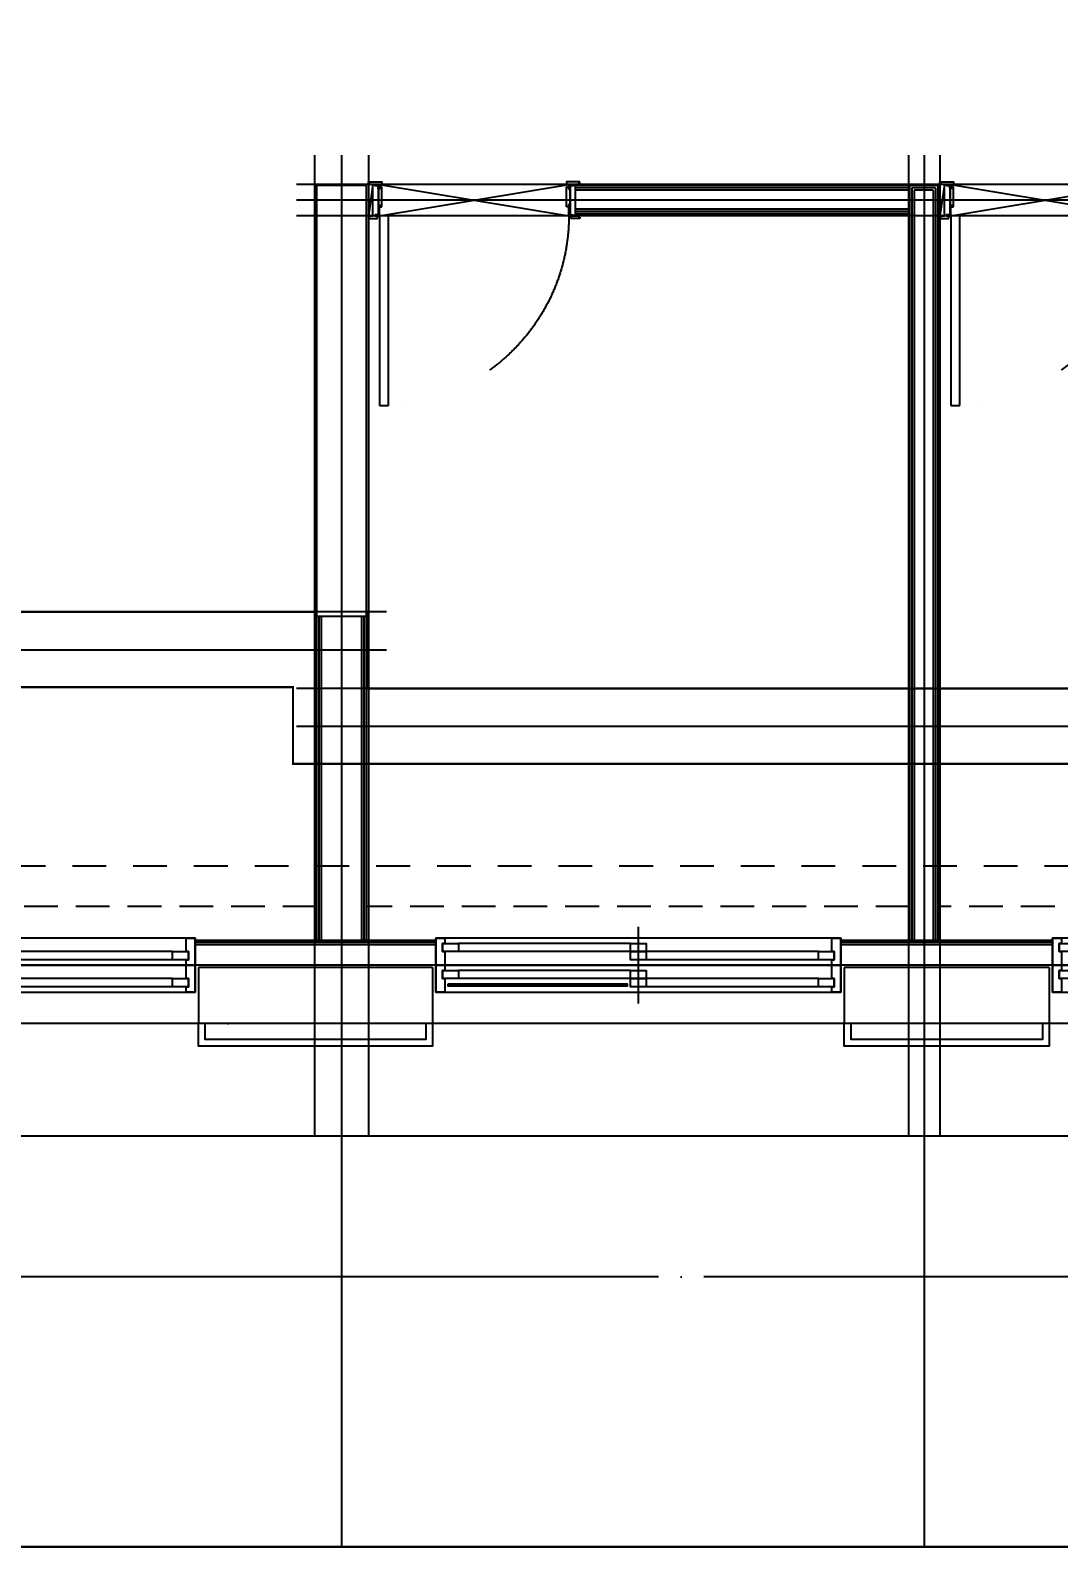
# Model space of a CAD drawing. Header units: millimetres. Extents: x 7294529 to 7346664, y 234399 to 276449.
# Drawn here: x 7325677 to 7330247, y 241999 to 248739 of the extents above; entities that cross this region are included whole.
import ezdxf
from ezdxf.xclip import XClip

# ---------------------------------------------------------------- set-up
doc = ezdxf.new("R2010")
doc.units = ezdxf.units.MM
doc.header["$LTSCALE"] = 100
doc.header["$XCLIPFRAME"] = 2
for name, pattern in [('CEN', [62, 60, -1, 0, -1]), ('ST-DASH', [2.7, 1.5, -1.2]), ('U-59C-EX$0$CEN', [62, 60, -1, 0, -1]), ('U-59C-EX$0$DASHDOTX2', [2, 1, -0.5, 0, -0.5]), ('U-59C-EX$0$HID', [2.3, 1.5, -0.8])]:
    doc.linetypes.add(name, pattern=pattern)
doc.layers.get('Defpoints').update_dxf_attribs({"color": 149})
for name, color, linetype in [('AA-BORD-XREF', 15, 'Continuous'), ('BP', 7, 'Continuous'), ('CEN', 1, 'CEN'), ('DIM', 7, 'Continuous'), ('U-59C-EX$0$A-커텐박스', 11, 'U-59C-EX$0$HID'), ('U-59C-EX$0$C-DOOR', 1, 'Continuous'), ('U-59C-EX$0$CEN', 1, 'U-59C-EX$0$CEN'), ('U-59C-EX$0$CON', 2, 'Continuous'), ('U-59C-EX$0$DOR', 4, 'Continuous'), ('U-59C-EX$0$FIN', 5, 'Continuous'), ('U-59C-EX$0$INSUL_line', 8, 'Continuous'), ('U-59C-EX$0$WIN', 4, 'Continuous'), ('U-59C-EX$0$발코니 입면선', 4, 'Continuous'), ('U-59C-EX$0$확장전', 4, 'U-59C-EX$0$HID'), ('결로방지', 4, 'ST-DASH'), ('기단부-석재', 6, 'Continuous')]:
    doc.layers.add(name, color=color, linetype=linetype)
for name, color, linetype, plot in [('CUT-LINE', 105, 'Continuous', False), ('Defpoint', 142, 'Continuous', False), ('U-59C-EX$0$MC', 152, 'Continuous', False)]:
    doc.layers.add(name, color=color, linetype=linetype, plot=plot)
doc.styles.add('굴림', font='')
doc.styles.add('돋움', font='')
doc.styles.get('굴림').set_extended_font_data('Gulim')
doc.styles.get('돋움').set_extended_font_data('Dotum')
doc.dimstyles.new('NORMAL', dxfattribs={"dimscale": 40, "dimtxt": 3, "dimasz": 1.5, "dimexe": 1.5, "dimexo": 2, "dimgap": 1, "dimtad": 1, "dimdec": 0, "dimzin": 0, "dimdsep": 46, "dimtxsty": '돋움', "dimblk": 'DOT', "dimblk1": 'NONE', "dimblk2": 'TICK', "dimcen": 0, "dimdle": 1.5, "dimclrd": 7, "dimclre": 7, "dimclrt": 3, "dimadec": 0, "dimazin": 0, "dimtfac": 1, "dimtdec": 0, "dimtix": 1, "dimtmove": 2, "dimatfit": 3, "dimldrblk": 'DOT', "dimfxl": 1, "dimtolj": 1, "dimtzin": 0, "dimarcsym": 0})

# ---------------------------------------------------------------- blocks, each defined once
blk = doc.blocks.new('U-59C-EX$0$u-59c-tf-ex$0$WIN_2_2700')
at = {"layer": 'U-59C-EX$0$WIN'}
blk.add_line((350, -290), (350, 50), dxfattribs=at)
at = {"layer": 'U-59C-EX$0$WIN', "color": 5, "linetype": 'Continuous'}
for p, q in [((-1250, -60), (315, -60)), ((385, -24), (1250, -24)), ((385, -60), (1250, -60)), ((-1250, -96), (315, -96)), ((-1250, -180), (315, -180)), ((385, -144), (1250, -144)), ((385, -180), (1250, -180)), ((-1250, -216), (315, -216))]:
    blk.add_line(p, q, dxfattribs=at)
at = {"layer": 'U-59C-EX$0$WIN'}
for points in [[(-1310, -96), (-1320, -96), (-1320, -60), (-1310, -60), (-1310, 0), (-1350, 0), (-1350, -120), (-1310, -120)], [(-1350, 0), (1350, 0), (1350, -120), (-1350, -120)], [(1310, -24), (1320, -24), (1320, -60), (1310, -60), (1310, -120), (1350, -120), (1350, 0), (1310, 0)], [(-1320, -96), (-1250, -96), (-1250, -60), (-1320, -60)], [(315, -60), (385, -60), (385, -24), (315, -24)], [(315, -96), (385, -96), (385, -60), (315, -60)], [(1320, -24), (1250, -24), (1250, -60), (1320, -60)], [(-1310, -216), (-1320, -216), (-1320, -180), (-1310, -180), (-1310, -120), (-1350, -120), (-1350, -240), (-1310, -240)], [(-1350, -120), (1350, -120), (1350, -240), (-1350, -240)], [(1310, -144), (1320, -144), (1320, -180), (1310, -180), (1310, -240), (1350, -240), (1350, -120), (1310, -120)], [(-1320, -216), (-1250, -216), (-1250, -180), (-1320, -180)], [(315, -180), (385, -180), (385, -144), (315, -144)], [(315, -216), (385, -216), (385, -180), (315, -180)], [(1320, -144), (1250, -144), (1250, -180), (1320, -180)]]:
    blk.add_lwpolyline(points, close=True, dxfattribs=at)
blk = doc.blocks.new('U-59C-EX$0$u-59c-tf-ex$0$WIN_2_1800')
at = {"layer": 'U-59C-EX$0$WIN'}
blk.add_line((0, -290), (0, 50), dxfattribs=at)
at = {"layer": 'U-59C-EX$0$WIN', "color": 5, "linetype": 'Continuous'}
for p, q in [((-800, -60), (-35, -60)), ((35, -24), (800, -24)), ((35, -60), (800, -60)), ((-800, -96), (-35, -96)), ((-800, -180), (-35, -180)), ((35, -144), (800, -144)), ((35, -180), (800, -180)), ((-800, -216), (-35, -216))]:
    blk.add_line(p, q, dxfattribs=at)
at = {"layer": 'U-59C-EX$0$WIN'}
for points in [[(-860, -96), (-870, -96), (-870, -60), (-860, -60), (-860, 0), (-900, 0), (-900, -120), (-860, -120)], [(-900, 0), (900, 0), (900, -120), (-900, -120)], [(860, -24), (870, -24), (870, -60), (860, -60), (860, -120), (900, -120), (900, 0), (860, 0)], [(-870, -96), (-800, -96), (-800, -60), (-870, -60)], [(-35, -60), (35, -60), (35, -24), (-35, -24)], [(-35, -96), (35, -96), (35, -60), (-35, -60)], [(870, -24), (800, -24), (800, -60), (870, -60)], [(-860, -216), (-870, -216), (-870, -180), (-860, -180), (-860, -120), (-900, -120), (-900, -240), (-860, -240)], [(-900, -120), (900, -120), (900, -240), (-900, -240)], [(860, -144), (870, -144), (870, -180), (860, -180), (860, -240), (900, -240), (900, -120), (860, -120)], [(-870, -216), (-800, -216), (-800, -180), (-870, -180)], [(-35, -180), (35, -180), (35, -144), (-35, -144)], [(-35, -216), (35, -216), (35, -180), (-35, -180)], [(870, -144), (800, -144), (800, -180), (870, -180)]]:
    blk.add_lwpolyline(points, close=True, dxfattribs=at)
blk = doc.blocks.new('U-59C-EX$0$A$C42d6a0a8')
at = {"layer": 'U-59C-EX$0$C-DOOR'}
for p, q in [((0, 49), (-140, 891)), ((-140, 891), (-140, 49)), ((-140, 49), (0, 891)), ((0, 891), (0, 49))]:
    blk.add_line(p, q, dxfattribs=at)
at = {"layer": 'U-59C-EX$0$C-DOOR', "linetype": 'U-59C-EX$0$DASHDOTX2', "ltscale": 8}
blk.add_arc((-139.3, 47.3), 843.7, 90.04682, 177.16562, dxfattribs=at)
at = {"layer": 'U-59C-EX$0$DOR'}
for p, q in [((-152, 940), (-152, 900)), ((-145, 940), (-152, 940)), ((-152, 900), (-140, 900)), ((-145, 935), (-145, 940)), ((-140, 935), (-145, 935)), ((-140, 900), (-140, 935)), ((-140, 912), (-140, 920)), ((-140, 920), (0, 920)), ((-135, 912), (-140, 912)), ((-135, 911), (-140, 911)), ((-140, 911), (-140, 891)), ((-140, 891), (-90, 891)), ((-135, 896), (-135, 912)), ((-135, 896), (-135, 911)), ((-5, 896), (-135, 896)), ((-90, 896), (-135, 896)), ((-89, 890), (-100, 890)), ((-100, 890), (-100, 880)), ((-100, 880), (-10, 880)), ((-90, 891), (-90, 896)), ((-21, 895), (-89, 895)), ((-89, 895), (-89, 890)), ((-21, 890), (-21, 895)), ((-10, 890), (-21, 890)), ((-10, 880), (-10, 890)), ((0, 912), (-5, 912)), ((-5, 912), (-5, 896)), ((0, 920), (0, 912)), ((-982, 49), (-982, 89)), ((-982, 89), (-140, 89)), ((-140, 89), (-140, 49)), ((-140, 49), (-982, 49)), ((-152, 0), (-152, 40)), ((-152, 40), (-140, 40)), ((-145, 0), (-152, 0)), ((-140, 5), (-145, 5)), ((-145, 5), (-145, 0)), ((-140, 49), (-90, 49)), ((-140, 29), (-140, 49)), ((-140, 40), (-140, 5)), ((-135, 29), (-140, 29)), ((-135, 28), (-140, 28)), ((-140, 28), (-140, 20)), ((-140, 20), (0, 20)), ((-5, 44), (-135, 44)), ((-135, 44), (-135, 28)), ((-90, 44), (-135, 44)), ((-135, 44), (-135, 29)), ((-100, 50), (-100, 60)), ((-100, 60), (-10, 60)), ((-89, 50), (-100, 50)), ((-90, 49), (-90, 44)), ((-89, 45), (-89, 50)), ((-21, 45), (-89, 45)), ((-10, 50), (-21, 50)), ((-21, 50), (-21, 45)), ((-10, 60), (-10, 50)), ((-5, 28), (-5, 44)), ((0, 28), (-5, 28)), ((0, 20), (0, 28))]:
    blk.add_line(p, q, dxfattribs=at)
at = {"layer": 'U-59C-EX$0$DOR', "color": 8}
for p, q in [((-140, 0), (-140, 20)), ((-140, 20), (0, 20)), ((0, 20), (-140, 0)), ((0, 0), (-140, 0)), ((0, 20), (0, 0))]:
    blk.add_line(p, q, dxfattribs=at)
at = {"layer": 'U-59C-EX$0$DOR'}
for points in [[(0, 891), (-20, 891), (-20, 896), (-5, 896), (-5, 911), (0, 911)], [(12, 940), (12, 880), (0, 880), (0, 935), (5, 935), (5, 940)], [(0, 49), (-20, 49), (-20, 44), (-5, 44), (-5, 29), (0, 29)], [(12, 0), (12, 60), (0, 60), (0, 5), (5, 5), (5, 0)]]:
    blk.add_lwpolyline(points, close=True, dxfattribs=at)
blk = doc.blocks.new('*U239')
at = {"layer": 'U-59C-EX$0$WIN'}
blk.add_line((15, 8), (810.1, 8), dxfattribs=at)
at = {"layer": 'U-59C-EX$0$WIN', "color": 8}
blk.add_lwpolyline([(15, 13.4), (810.1, 13.4), (810.1, 2.6), (15, 2.6)], close=True, dxfattribs=at)
blk = doc.blocks.new('U-59C-EX')
at = {"layer": 'U-59C-EX$0$A-커텐박스'}
for p, q in [((125, -6165), (2945, -6165)), ((3070, -6165), (5485, -6165)), ((5705, -6165), (9525, -6165))]:
    blk.add_line(p, q, dxfattribs=at)
at = {"layer": 'U-59C-EX$0$CEN'}
for p, q in [((3005, -2825), (3005, -7185)), ((5595, -2825), (5595, -7185)), ((-200, -3025), (5795, -3025)), ((5395, -5025), (13960, -5025)), ((-200, -5365), (5795, -5365)), ((0, -6685), (13960, -6685))]:
    blk.add_line(p, q, dxfattribs=at)
at = {"layer": 'U-59C-EX$0$CON'}
for p, q in [((5485, -2960), (5485, -4875)), ((5485, -2960), (5705, -2960)), ((5705, -2960), (5705, -4875)), ((5485, -4875), (5705, -4875)), ((2450, -6435), (3360, -6435)), ((2450, -6435), (2450, -6685)), ((3360, -6435), (3360, -6685)), ((5190, -6435), (6230, -6435)), ((5190, -6435), (5190, -6685)), ((6230, -6435), (6230, -6685)), ((2450, -6685), (3360, -6685)), ((5190, -6685), (6230, -6685))]:
    blk.add_line(p, q, dxfattribs=at)
at = {"layer": 'U-59C-EX$0$FIN'}
for p, q in [((2945, -2960), (3070, -2960)), ((2945, -2960), (2945, -6315)), ((3070, -2960), (4555, -2960)), ((3070, -2960), (3070, -6315)), ((2955, -2970), (3060, -2970)), ((2955, -2970), (2955, -6315)), ((2965, -2980), (3050, -2980)), ((2965, -2980), (2965, -6315)), ((3050, -2980), (3050, -6315)), ((3060, -2970), (3060, -6315)), ((3070, -2970), (4555, -2970)), ((3070, -2980), (4555, -2980)), ((3070, -3065), (4555, -3065)), ((3070, -3075), (4555, -3075)), ((3070, -3085), (4555, -3085)), ((5485, -4875), (5485, -6315)), ((5495, -4875), (5495, -6315)), ((5505, -4875), (5505, -6315)), ((5685, -4875), (5685, -6315)), ((5695, -4875), (5695, -6315)), ((5705, -4875), (5705, -6315)), ((2435, -6315), (3375, -6315)), ((2435, -6325), (3375, -6325)), ((5175, -6315), (6245, -6315)), ((5175, -6325), (6245, -6325))]:
    blk.add_line(p, q, dxfattribs=at)
at = {"layer": 'U-59C-EX$0$INSUL_line'}
for p, q in [((2435, -6335), (3375, -6335)), ((5175, -6335), (6245, -6335)), ((2435, -6425), (3375, -6425)), ((5175, -6425), (6245, -6425))]:
    blk.add_line(p, q, dxfattribs=at)
at = {"layer": 'U-59C-EX$0$MC'}
for p, q in [((2935, -2825), (2935, -7185)), ((3075, -2825), (3075, -7185)), ((5475, -2825), (5475, -7185)), ((5715, -2825), (5715, -7185)), ((1615, -2955), (5795, -2955)), ((-200, -3095), (5795, -3095)), ((5395, -4855), (13960, -4855)), ((-200, -5195), (5795, -5195))]:
    blk.add_line(p, q, dxfattribs=at)
at = {"layer": 'U-59C-EX$0$발코니 입면선'}
for p, q in [((620, -6685), (2450, -6685)), ((3360, -6685), (5190, -6685)), ((6230, -6685), (8960, -6685))]:
    blk.add_line(p, q, dxfattribs=at)
at = {"layer": 'U-59C-EX$0$확장전', "const_width": 10}
for points in [[(5475, -4855), (5475, -5195), (125, -5195)], [(9525, -4855), (5705, -4855)], [(9525, -5190), (5810, -5190), (5810, -5530), (125, -5530)]]:
    blk.add_lwpolyline(points, dxfattribs=at)
at = {"xscale": -1}
blk.add_blockref('*U239', (5135, -6521), dxfattribs=at)
at = {"layer": 'U-59C-EX$0$DOR', "rotation": 90}
for p in [(2935, -2955), (5475, -2955)]:
    blk.add_blockref('U-59C-EX$0$A$C42d6a0a8', p, dxfattribs=at)
at = {"layer": 'U-59C-EX$0$WIN'}
for name, p in [('U-59C-EX$0$u-59c-tf-ex$0$WIN_2_1800', (1535, -6305)), ('U-59C-EX$0$u-59c-tf-ex$0$WIN_2_1800', (4275, -6305)), ('U-59C-EX$0$u-59c-tf-ex$0$WIN_2_2700', (7595, -6305))]:
    blk.add_blockref(name, p, dxfattribs=at)
blk = doc.blocks.new('BORD-303')
at = {"layer": 'Defpoint'}
blk.add_lwpolyline([(-34325, 22550), (10410, 22550), (10410, -8300), (-34325, -8300)], close=True, dxfattribs=at)
blk = doc.blocks.new('DOT')
at = {"layer": 'DIM'}
blk.add_line((0, 1.5), (0, -1.5), dxfattribs=at)
at = {"layer": 'DIM', "linetype": 'Continuous'}
blk.add_line((-1.5, 0), (1.5, 0), dxfattribs=at)
at = {"layer": 'DIM', "const_width": 0.35}
blk.add_lwpolyline([(-0.175, 0, 1), (0.175, 0, 1)], format="xyb", close=True, dxfattribs=at)
blk = doc.blocks.new('*D22')
at = {"layer": 'Defpoints', "color": 0, "transparency": 16777216}
for p in [(28345, -34450), (32385, -34450), (32385, -35650)]:
    blk.add_point(p, dxfattribs=at)
at = {"layer": 'DIM', "color": 7, "lineweight": -2, "transparency": 16777216}
for p, q in [((28345, -34650), (28345, -35800)), ((32385, -34650), (32385, -35800)), ((28495, -35650), (32235, -35650))]:
    blk.add_line(p, q, dxfattribs=at)
at = {"layer": 'DIM', "color": 7, "lineweight": -2, "transparency": 16777216, "xscale": 150, "yscale": 150, "zscale": 150, "rotation": 180}
blk.add_blockref('DOT', (28345, -35650), dxfattribs=at)
at = {"layer": 'DIM', "color": 7, "lineweight": -2, "transparency": 16777216, "xscale": 150, "yscale": 150, "zscale": 150}
blk.add_blockref('DOT', (32385, -35650), dxfattribs=at)
at = {"layer": 'DIM', "color": 3, "transparency": 16777216, "insert": (30365, -35396), "char_height": 300, "attachment_point": 5, "style": '굴림'}
blk.add_mtext('\\A1;4040', dxfattribs=at)
blk = doc.blocks.new('_None')
blk = doc.blocks.new('_Oblique')
at = {"color": 0, "linetype": 'ByBlock', "lineweight": -2}
blk.add_line((-0.5, -0.5), (0.5, 0.5), dxfattribs=at)
blk = doc.blocks.new('TICK')
at = {"layer": 'Defpoints', "color": 0, "linetype": 'ByBlock'}
blk.add_point((0, 0), dxfattribs=at)
at = {"layer": 'DIM'}
blk.add_line((0, 1.6875), (0, -1.6875), dxfattribs=at)
at = {"layer": 'DIM', "linetype": 'Continuous'}
blk.add_line((-1.6875, 0), (1.6875, 0), dxfattribs=at)
at = {"color": 7, "linetype": 'ByBlock', "xscale": 1.6875, "yscale": 1.6875, "zscale": 1.6875}
blk.add_blockref('_Oblique', (0, 0), dxfattribs=at)
blk = doc.blocks.new('303_d')
at = {"layer": 'Defpoints'}
blk.add_lwpolyline([(60201.3, -11851.1), (15466.3, -11851.1), (15466.3, -42701.1), (60201.3, -42701.1)], close=True, dxfattribs=at)
blk = doc.blocks.new('기단부-303-TF')
at = {"layer": '기단부-석재'}
for points in [[(-815, -14665), (-815, -14765), (-1855, -14765), (-1855, -14665)], [(-845, -14665), (-845, -14735), (-1825, -14735), (-1825, -14665)], [(1925, -14665), (1925, -14765), (1015, -14765), (1015, -14665)], [(1895, -14665), (1895, -14735), (1045, -14735), (1045, -14665)]]:
    blk.add_lwpolyline(points, dxfattribs=at)
blk = doc.blocks.new('DIM-303-TF')
at = {"layer": 'CEN'}
for p, q in [((32385, -32125), (32385, -34450)), ((34975, -32125), (34975, -34450)), ((39995, -33250), (3600, -33250))]:
    blk.add_line(p, q, dxfattribs=at)
at = {"layer": 'DIM'}
dim = blk.add_linear_dim(base=(32385, -35650), p1=(28345, -34450), p2=(32385, -34450), angle=180, dimstyle='NORMAL', override={"dimscale": 100, "dimtxsty": '굴림'}, dxfattribs=at)
dim.commit()
dim.dimension.update_dxf_attribs({"geometry": '*D22', "text_midpoint": (30365, -35396)})

msp = doc.modelspace()

# ---------------------------------------------------------------- block references
at = {"layer": 'BP'}
ref = msp.add_blockref('U-59C-EX', (7332654.4, 251009.4), dxfattribs=dict(at, xscale=-1))
XClip(ref).set_block_clipping_path([(12590, 2135.0000000001), (4674.9999999981, 2134.9999999984), (4074.9999999981, 1534.9999999988), (-145, 1535.0000000005), (-145, -7185.0000000001), (12590, -7184.9999999997)])

# ---------------------------------------------------------------- next in the draw order: linework, layer by layer
at = {"layer": 'CUT-LINE'}
msp.add_lwpolyline([(7320064.4, 253144.4), (7327979.4, 253144.4), (7328579.4, 252544.4), (7332799.4, 252544.4), (7332799.4, 243824.4), (7320064.4, 243824.4)], close=True, dxfattribs=at)
at = {"layer": '결로방지'}
msp.add_lwpolyline([(7332674.4, 248529.4), (7332224.4, 248529.4), (7332224.4, 245024.4), (7323459.4, 245024.4), (7323459.4, 246474.4), (7323129.4, 246474.4)], dxfattribs=at)

# ---------------------------------------------------------------- next in the draw order: block references
at = {"layer": 'AA-BORD-XREF'}
msp.add_blockref('BORD-303', (7332599.4, 250299.4), dxfattribs=at)
at = {"layer": 'DIM'}
msp.add_blockref('DIM-303-TF', (7294674.4, 276449.4), dxfattribs=at)
at = {"layer": '결로방지'}
msp.add_blockref('303_d', (7282663.1, 284700.5), dxfattribs=at)
at = {"layer": '기단부-석재'}
msp.add_blockref('기단부-303-TF', (7328279.4, 258989.4), dxfattribs=at)

doc.saveas('drawing.dxf')
